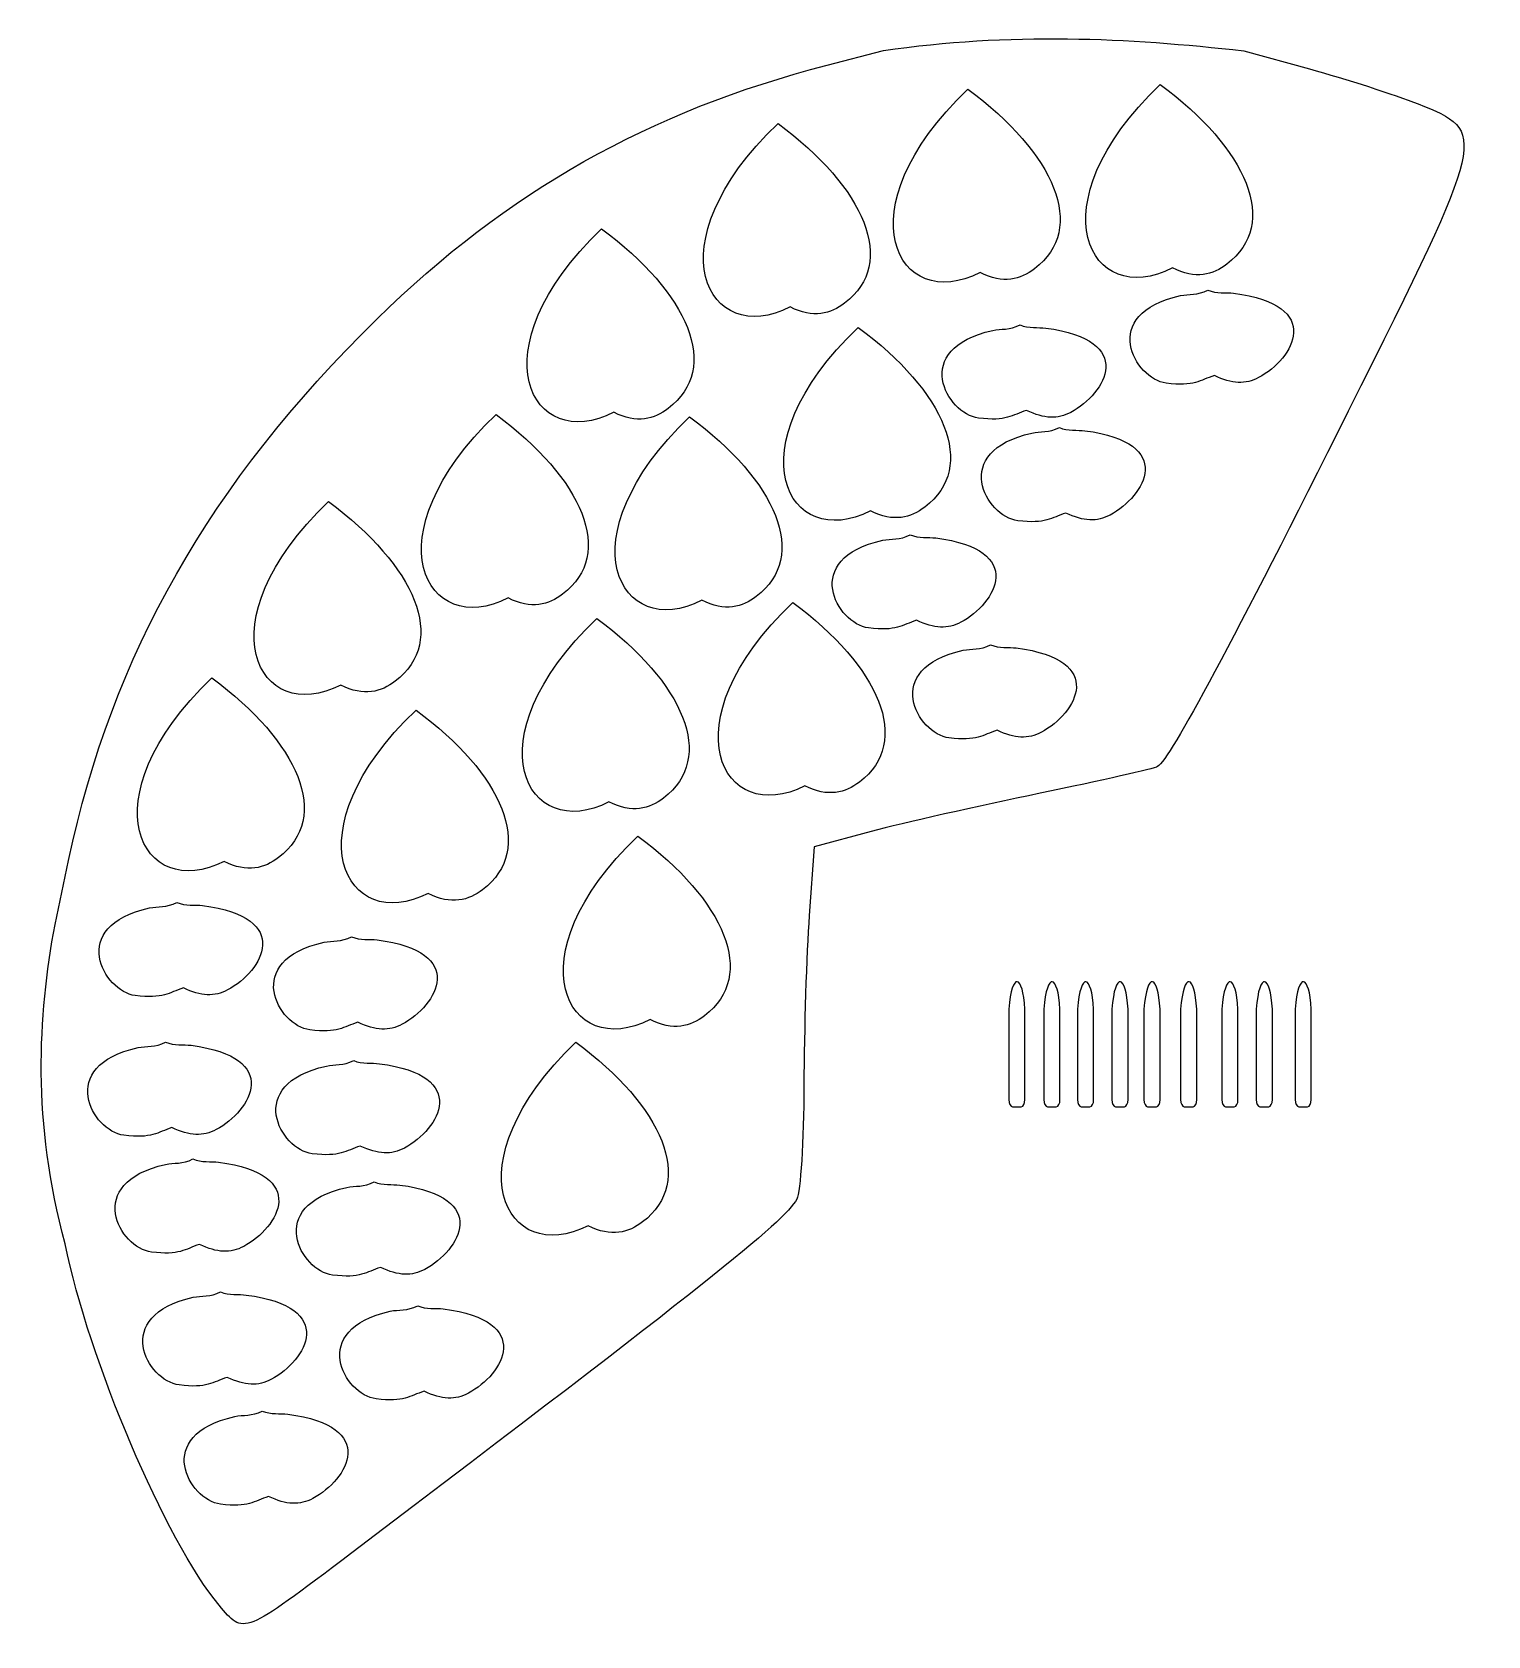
# Model space of a CAD drawing. Header units: centimetres. Extents: x -10.8 to 9.9, y -11.9 to 11.
import ezdxf

# ---------------------------------------------------------------- set-up
doc = ezdxf.new("R2010")
doc.units = ezdxf.units.CM
doc.header["$MEASUREMENT"] = 0
doc.layers.add('Layer 1', color=7, linetype='Continuous')

msp = doc.modelspace()

# ---------------------------------------------------------------- linework, layer by layer
at = {"layer": 'Layer 1', "color": 31, "lineweight": 25}
msp.add_open_spline([(-10.31345, -6.29108), (-9.98702, -7.92895), (-8.87949, -10.5265), (-8.11948, -11.43683), (-8.11948, -11.43683), (-7.76526, -11.86098), (-7.79478, -11.87265), (-6.23234, -10.6897), (-6.23234, -10.6897), (-1.26471, -6.92833), (-0.06837, -5.97755), (0.10528, -5.65288), (0.10528, -5.65288), (0.15909, -5.55265), (0.20524, -4.82388), (0.20796, -4.03363), (0.20796, -4.03363), (0.21069, -3.24308), (0.24418, -2.15516), (0.28263, -1.61565), (0.28263, -1.61565), (0.28263, -1.61565), (0.35232, -0.63463), (0.35232, -0.63463), (0.35232, -0.63463), (0.35232, -0.63463), (1.16692, -0.41783), (1.16692, -0.41783), (1.16692, -0.41783), (1.61488, -0.29877), (2.69687, -0.05395), (3.57121, 0.12639), (3.57121, 0.12639), (4.44558, 0.30647), (5.19941, 0.47736), (5.24603, 0.50639), (5.24603, 0.50639), (5.4229, 0.61576), (6.34066, 2.32606), (7.96092, 5.56604), (7.96092, 5.56604), (9.94825, 9.54074), (9.95, 9.5482), (8.95757, 9.94111), (8.95757, 9.94111), (8.61946, 10.0748), (7.92197, 10.29978), (7.40728, 10.44091), (7.40728, 10.44091), (7.40728, 10.44091), (6.47139, 10.6979), (6.47139, 10.6979), (6.47139, 10.6979), (4.82288, 10.88517), (3.13862, 10.96505), (1.3398, 10.70187), (1.3398, 10.70187), (1.3398, 10.70187), (0.53811, 10.49425), (0.53811, 10.49425), (0.53811, 10.49425), (-1.99446, 9.8389), (-4.02818, 8.69217), (-5.87489, 6.87798), (-5.87489, 6.87798), (-8.26136, 4.53393), (-9.6405, 2.11175), (-10.26557, -0.83256), (-10.26557, -0.83256), (-10.26557, -0.83256), (-10.45831, -1.74117), (-10.45831, -1.74117), (-10.45831, -1.74117), (-10.7004, -3.06176), (-10.78548, -4.54335), (-10.31345, -6.29108), (-10.31345, -6.29108), (-10.31345, -6.29108), (-10.31345, -6.29108), (-10.31345, -6.29108)], degree=3, knots=[0, 0, 0, 0, 0.04761905, 0.04761905, 0.04761905, 0.04761905, 0.0952381, 0.0952381, 0.0952381, 0.0952381, 0.14285714, 0.14285714, 0.14285714, 0.14285714, 0.19047619, 0.19047619, 0.19047619, 0.19047619, 0.23809524, 0.23809524, 0.23809524, 0.23809524, 0.28571429, 0.28571429, 0.28571429, 0.28571429, 0.33333333, 0.33333333, 0.33333333, 0.33333333, 0.38095238, 0.38095238, 0.38095238, 0.38095238, 0.42857143, 0.42857143, 0.42857143, 0.42857143, 0.47619048, 0.47619048, 0.47619048, 0.47619048, 0.52380952, 0.52380952, 0.52380952, 0.52380952, 0.57142857, 0.57142857, 0.57142857, 0.57142857, 0.61904762, 0.61904762, 0.61904762, 0.61904762, 0.66666667, 0.66666667, 0.66666667, 0.66666667, 0.71428571, 0.71428571, 0.71428571, 0.71428571, 0.76190476, 0.76190476, 0.76190476, 0.76190476, 0.80952381, 0.80952381, 0.80952381, 0.80952381, 0.85714286, 0.85714286, 0.85714286, 0.85714286, 0.9047619, 0.9047619, 0.9047619, 0.9047619, 1, 1, 1, 1], dxfattribs=at)
at = {"layer": 'Layer 1', "color": 254, "lineweight": 25}
for points in [[(2.71624, 7.5401), (3.04586, 7.37134), (3.29245, 7.44289), (3.49157, 7.59394), (3.49157, 7.59394), (4.25006, 8.16965), (3.77508, 9.24081), (2.5427, 10.15243), (2.5427, 10.15243), (0.73141, 8.42283), (1.54646, 6.94248), (2.71624, 7.5401), (2.71624, 7.5401), (2.71624, 7.5401), (2.71624, 7.5401), (2.71624, 7.5401)], [(5.45706, 7.60624), (5.78668, 7.43746), (6.03327, 7.50901), (6.23239, 7.66006), (6.23239, 7.66006), (6.99087, 8.23574), (6.51589, 9.30696), (5.28354, 10.21855), (5.28354, 10.21855), (3.47223, 8.48897), (4.28726, 7.0086), (5.45706, 7.60624), (5.45706, 7.60624), (5.45706, 7.60624), (5.45706, 7.60624), (5.45706, 7.60624)], [(0.01228, 7.05064), (0.34189, 6.88189), (0.58849, 6.95344), (0.78761, 7.10449), (0.78761, 7.10449), (1.54609, 7.68019), (1.07111, 8.75136), (-0.16124, 9.66298), (-0.16124, 9.66298), (-1.97255, 7.93337), (-1.1575, 6.45303), (0.01228, 7.05064), (0.01228, 7.05064), (0.01228, 7.05064), (0.01228, 7.05064), (0.01228, 7.05064)], [(-2.50015, 5.55061), (-2.17054, 5.38186), (-1.92394, 5.45338), (-1.72479, 5.60443), (-1.72479, 5.60443), (-0.96631, 6.18016), (-1.44132, 7.25133), (-2.67367, 8.16295), (-2.67367, 8.16295), (-4.48495, 6.43334), (-3.66993, 4.953), (-2.50015, 5.55061), (-2.50015, 5.55061), (-2.50015, 5.55061), (-2.50015, 5.55061), (-2.50015, 5.55061)], [(1.15427, 4.14758), (1.48389, 3.97883), (1.73048, 4.05037), (1.92963, 4.20142), (1.92963, 4.20142), (2.68811, 4.77713), (2.21311, 5.8483), (0.98076, 6.75992), (0.98076, 6.75992), (-0.83053, 5.03031), (-0.0155, 3.54997), (1.15427, 4.14758), (1.15427, 4.14758), (1.15427, 4.14758), (1.15427, 4.14758), (1.15427, 4.14758)], [(-4.00407, 2.90682), (-3.67445, 2.73804), (-3.42786, 2.80958), (-3.22874, 2.96063), (-3.22874, 2.96063), (-2.47026, 3.53637), (-2.94524, 4.60751), (-4.17759, 5.51913), (-4.17759, 5.51913), (-5.9889, 3.78952), (-5.17385, 2.30918), (-4.00407, 2.90682), (-4.00407, 2.90682), (-4.00407, 2.90682), (-4.00407, 2.90682), (-4.00407, 2.90682)], [(-1.24608, 2.87417), (-0.91644, 2.70542), (-0.66982, 2.77693), (-0.47072, 2.92799), (-0.47072, 2.92799), (0.28779, 3.50372), (-0.18719, 4.57486), (-1.41957, 5.48651), (-1.41957, 5.48651), (-3.23088, 3.7569), (-2.41586, 2.27653), (-1.24608, 2.87417), (-1.24608, 2.87417), (-1.24608, 2.87417), (-1.24608, 2.87417), (-1.24608, 2.87417)], [(-6.38897, 1.6669), (-6.05936, 1.49812), (-5.81276, 1.56967), (-5.61361, 1.72072), (-5.61361, 1.72072), (-4.85513, 2.29645), (-5.33014, 3.36759), (-6.56249, 4.27924), (-6.56249, 4.27924), (-8.37378, 2.54963), (-7.55875, 1.06926), (-6.38897, 1.6669), (-6.38897, 1.6669), (-6.38897, 1.6669), (-6.38897, 1.6669), (-6.38897, 1.6669)], [(0.22225, 0.23212), (0.55187, 0.06337), (0.79846, 0.13488), (0.99759, 0.28594), (0.99759, 0.28594), (1.75607, 0.86167), (1.28109, 1.93281), (0.04874, 2.84446), (0.04874, 2.84446), (-1.76257, 1.11485), (-0.94753, -0.36552), (0.22225, 0.23212), (0.22225, 0.23212), (0.22225, 0.23212), (0.22225, 0.23212), (0.22225, 0.23212)], [(-2.56842, 0.00373), (-2.2388, -0.16505), (-1.99221, -0.0935), (-1.79305, 0.05755), (-1.79305, 0.05755), (-1.03457, 0.63325), (-1.50958, 1.70442), (-2.74193, 2.61604), (-2.74193, 2.61604), (-4.55321, 0.88643), (-3.73819, -0.59391), (-2.56842, 0.00373), (-2.56842, 0.00373), (-2.56842, 0.00373), (-2.56842, 0.00373), (-2.56842, 0.00373)], [(-8.05005, -0.84376), (-7.72044, -1.01251), (-7.47384, -0.94099), (-7.27469, -0.78994), (-7.27469, -0.78994), (-6.51621, -0.21421), (-6.99122, 0.85693), (-8.22356, 1.76858), (-8.22356, 1.76858), (-10.03486, 0.03897), (-9.21982, -1.4414), (-8.05005, -0.84376), (-8.05005, -0.84376), (-8.05005, -0.84376), (-8.05005, -0.84376), (-8.05005, -0.84376)], [(-5.14308, -1.30056), (-4.81346, -1.46931), (-4.56687, -1.39779), (-4.36774, -1.24674), (-4.36774, -1.24674), (-3.60926, -0.67101), (-4.08424, 0.40013), (-5.31662, 1.31178), (-5.31662, 1.31178), (-7.1279, -0.41783), (-6.31285, -1.8982), (-5.14308, -1.30056), (-5.14308, -1.30056), (-5.14308, -1.30056), (-5.14308, -1.30056), (-5.14308, -1.30056)], [(-1.98408, -3.09602), (-1.65447, -3.26477), (-1.40787, -3.19326), (-1.20872, -3.04221), (-1.20872, -3.04221), (-0.45024, -2.46647), (-0.92525, -1.39533), (-2.1576, -0.48368), (-2.1576, -0.48368), (-3.96891, -2.21329), (-3.15386, -3.69366), (-1.98408, -3.09602), (-1.98408, -3.09602), (-1.98408, -3.09602), (-1.98408, -3.09602), (-1.98408, -3.09602)], [(-2.86504, -6.03173), (-2.53542, -6.20048), (-2.28883, -6.12897), (-2.08971, -5.97792), (-2.08971, -5.97792), (-1.33122, -5.40218), (-1.8062, -4.33102), (-3.03855, -3.4194), (-3.03855, -3.4194), (-4.84987, -5.149), (-4.03482, -6.62937), (-2.86504, -6.03173), (-2.86504, -6.03173), (-2.86504, -6.03173), (-2.86504, -6.03173), (-2.86504, -6.03173)]]:
    msp.add_open_spline(points, degree=3, knots=[0, 0, 0, 0, 0.2, 0.2, 0.2, 0.2, 0.4, 0.4, 0.4, 0.4, 0.6, 0.6, 0.6, 0.6, 1, 1, 1, 1], dxfattribs=at)
at = {"layer": 'Layer 1', "color": 41, "lineweight": 25}
for points, knots in [([(6.05475, 6.07412), (6.3073, 5.95281), (6.49833, 5.94635), (6.6843, 6.04584), (6.6843, 6.04584), (7.18518, 6.31378), (7.63185, 7.0752), (6.32682, 7.24641), (6.32682, 7.24641), (6.22274, 7.26011), (6.08359, 7.23794), (5.96186, 7.29128), (5.96186, 7.29128), (5.81641, 7.21357), (5.68986, 7.23956), (5.57234, 7.21336), (5.57234, 7.21336), (4.39304, 6.95039), (4.91731, 6.02245), (5.36914, 5.96519), (5.36914, 5.96519), (5.77022, 5.91444), (5.84377, 6.00718), (6.05475, 6.07412), (6.05475, 6.07412), (6.05475, 6.07412), (6.05475, 6.07412), (6.05475, 6.07412)], [0, 0, 0, 0, 0.125, 0.125, 0.125, 0.125, 0.25, 0.25, 0.25, 0.25, 0.375, 0.375, 0.375, 0.375, 0.5, 0.5, 0.5, 0.5, 0.625, 0.625, 0.625, 0.625, 0.75, 0.75, 0.75, 0.75, 1, 1, 1, 1]), ([(3.37921, 5.57792), (3.63178, 5.45661), (3.82275, 5.45018), (4.00878, 5.54966), (4.00878, 5.54966), (4.50964, 5.81758), (4.95625, 6.57902), (3.65128, 6.75024), (3.65128, 6.75024), (3.54719, 6.76391), (3.40805, 6.74172), (3.28634, 6.79508), (3.28634, 6.79508), (3.14087, 6.7174), (3.01429, 6.74336), (2.89679, 6.71716), (2.89679, 6.71716), (1.71752, 6.45419), (2.24176, 5.52625), (2.69356, 5.46902), (2.69356, 5.46902), (3.09467, 5.41824), (3.16823, 5.51101), (3.37921, 5.57792), (3.37921, 5.57792), (3.37921, 5.57792), (3.37918, 5.57792), (3.37918, 5.57792), (3.37918, 5.57792), (3.37918, 5.57792), (3.37921, 5.57792), (3.37921, 5.57792)], [0, 0, 0, 0, 0.11111111, 0.11111111, 0.11111111, 0.11111111, 0.22222222, 0.22222222, 0.22222222, 0.22222222, 0.33333333, 0.33333333, 0.33333333, 0.33333333, 0.44444444, 0.44444444, 0.44444444, 0.44444444, 0.55555556, 0.55555556, 0.55555556, 0.55555556, 0.66666667, 0.66666667, 0.66666667, 0.66666667, 0.77777778, 0.77777778, 0.77777778, 0.77777778, 1, 1, 1, 1]), ([(3.93853, 4.11636), (4.19113, 3.99508), (4.38216, 3.98862), (4.56814, 4.0881), (4.56814, 4.0881), (5.06902, 4.35605), (5.51566, 5.11746), (4.21063, 5.28868), (4.21063, 5.28868), (4.10657, 5.30238), (3.9674, 5.28021), (3.84569, 5.33355), (3.84569, 5.33355), (3.70022, 5.25584), (3.57367, 5.28182), (3.45615, 5.25563), (3.45615, 5.25563), (2.27685, 4.99266), (2.80112, 4.06471), (3.25295, 4.00746), (3.25295, 4.00746), (3.65403, 3.95671), (3.72761, 4.04945), (3.93856, 4.11636), (3.93856, 4.11636), (3.93856, 4.11636), (3.93856, 4.11636), (3.93856, 4.11636), (3.93856, 4.11636), (3.93856, 4.11636), (3.93853, 4.11636), (3.93853, 4.11636)], [0, 0, 0, 0, 0.11111111, 0.11111111, 0.11111111, 0.11111111, 0.22222222, 0.22222222, 0.22222222, 0.22222222, 0.33333333, 0.33333333, 0.33333333, 0.33333333, 0.44444444, 0.44444444, 0.44444444, 0.44444444, 0.55555556, 0.55555556, 0.55555556, 0.55555556, 0.66666667, 0.66666667, 0.66666667, 0.66666667, 0.77777778, 0.77777778, 0.77777778, 0.77777778, 1, 1, 1, 1]), ([(1.813, 2.58956), (2.06555, 2.46825), (2.25658, 2.46179), (2.44255, 2.56127), (2.44255, 2.56127), (2.94344, 2.82922), (3.39008, 3.59063), (2.08508, 3.76185), (2.08508, 3.76185), (1.98099, 3.77555), (1.84184, 3.75338), (1.72011, 3.80672), (1.72011, 3.80672), (1.57467, 3.72901), (1.44812, 3.75499), (1.33059, 3.7288), (1.33059, 3.7288), (0.15129, 3.46583), (0.67556, 2.53788), (1.12739, 2.48063), (1.12739, 2.48063), (1.52847, 2.42988), (1.60203, 2.52262), (1.813, 2.58956), (1.813, 2.58956), (1.813, 2.58956), (1.813, 2.58956), (1.813, 2.58956)], [0, 0, 0, 0, 0.125, 0.125, 0.125, 0.125, 0.25, 0.25, 0.25, 0.25, 0.375, 0.375, 0.375, 0.375, 0.5, 0.5, 0.5, 0.5, 0.625, 0.625, 0.625, 0.625, 0.75, 0.75, 0.75, 0.75, 1, 1, 1, 1]), ([(2.95971, 1.02338), (3.21225, 0.90207), (3.40326, 0.89564), (3.58926, 0.9951), (3.58926, 0.9951), (4.09014, 1.26304), (4.53678, 2.02446), (3.23178, 2.19567), (3.23178, 2.19567), (3.12769, 2.2094), (2.98855, 2.1872), (2.86681, 2.24054), (2.86681, 2.24054), (2.72137, 2.16284), (2.59482, 2.18882), (2.47729, 2.16262), (2.47729, 2.16262), (1.29799, 1.89966), (1.82226, 0.97171), (2.27409, 0.91445), (2.27409, 0.91445), (2.67518, 0.86371), (2.74873, 0.95647), (2.95971, 1.02338), (2.95971, 1.02338), (2.95971, 1.02338), (2.95971, 1.02338), (2.95971, 1.02338)], [0, 0, 0, 0, 0.125, 0.125, 0.125, 0.125, 0.25, 0.25, 0.25, 0.25, 0.375, 0.375, 0.375, 0.375, 0.5, 0.5, 0.5, 0.5, 0.625, 0.625, 0.625, 0.625, 0.75, 0.75, 0.75, 0.75, 1, 1, 1, 1]), ([(-8.62953, -2.64541), (-8.37694, -2.76672), (-8.18593, -2.77315), (-7.99994, -2.67369), (-7.99994, -2.67369), (-7.49906, -2.40575), (-7.05242, -1.64433), (-8.3574, -1.47312), (-8.3574, -1.47312), (-8.46152, -1.45942), (-8.60067, -1.48161), (-8.72236, -1.42825), (-8.72236, -1.42825), (-8.86782, -1.5059), (-8.99441, -1.47997), (-9.11193, -1.50617), (-9.11193, -1.50617), (-10.2912, -1.76914), (-9.76694, -2.69708), (-9.31515, -2.75431), (-9.31515, -2.75431), (-8.91403, -2.80506), (-8.84049, -2.71232), (-8.62953, -2.64541), (-8.62953, -2.64541), (-8.62953, -2.64541), (-8.62953, -2.64541), (-8.62953, -2.64541)], [0, 0, 0, 0, 0.125, 0.125, 0.125, 0.125, 0.25, 0.25, 0.25, 0.25, 0.375, 0.375, 0.375, 0.375, 0.5, 0.5, 0.5, 0.5, 0.625, 0.625, 0.625, 0.625, 0.75, 0.75, 0.75, 0.75, 1, 1, 1, 1]), ([(-6.14376, -3.13396), (-5.89116, -3.25527), (-5.70013, -3.2617), (-5.51418, -3.16225), (-5.51418, -3.16225), (-5.01327, -2.8943), (-4.56663, -2.13289), (-5.87161, -1.96162), (-5.87161, -1.96162), (-5.97575, -1.94797), (-6.11489, -1.97017), (-6.23657, -1.9168), (-6.23657, -1.9168), (-6.38204, -1.99446), (-6.50862, -1.96853), (-6.62615, -1.99472), (-6.62615, -1.99472), (-7.80542, -2.25769), (-7.28115, -3.18561), (-6.82937, -3.24287), (-6.82937, -3.24287), (-6.42824, -3.29361), (-6.35471, -3.20088), (-6.14376, -3.13396), (-6.14376, -3.13396), (-6.14376, -3.13396), (-6.14376, -3.13396), (-6.14376, -3.13396)], [0, 0, 0, 0, 0.125, 0.125, 0.125, 0.125, 0.25, 0.25, 0.25, 0.25, 0.375, 0.375, 0.375, 0.375, 0.5, 0.5, 0.5, 0.5, 0.625, 0.625, 0.625, 0.625, 0.75, 0.75, 0.75, 0.75, 1, 1, 1, 1]), ([(-8.79265, -4.63489), (-8.5401, -4.7562), (-8.34908, -4.76263), (-8.1631, -4.66318), (-8.1631, -4.66318), (-7.6622, -4.39523), (-7.21556, -3.63381), (-8.52057, -3.4626), (-8.52057, -3.4626), (-8.62466, -3.44887), (-8.76381, -3.47107), (-8.88553, -3.41773), (-8.88553, -3.41773), (-9.03099, -3.49544), (-9.15754, -3.46945), (-9.27506, -3.49562), (-9.27506, -3.49562), (-10.45436, -3.75862), (-9.93009, -4.68656), (-9.47826, -4.74382), (-9.47826, -4.74382), (-9.07718, -4.79457), (-9.00362, -4.7018), (-8.79265, -4.63489), (-8.79265, -4.63489), (-8.79265, -4.63489), (-8.79265, -4.63489), (-8.79265, -4.63489)], [0, 0, 0, 0, 0.125, 0.125, 0.125, 0.125, 0.25, 0.25, 0.25, 0.25, 0.375, 0.375, 0.375, 0.375, 0.5, 0.5, 0.5, 0.5, 0.625, 0.625, 0.625, 0.625, 0.75, 0.75, 0.75, 0.75, 1, 1, 1, 1]), ([(-6.11111, -4.8968), (-5.85856, -5.01811), (-5.66753, -5.02454), (-5.48156, -4.92509), (-5.48156, -4.92509), (-4.98065, -4.65714), (-4.53401, -3.89573), (-5.83904, -3.72451), (-5.83904, -3.72451), (-5.9431, -3.71078), (-6.08227, -3.73298), (-6.20398, -3.67964), (-6.20398, -3.67964), (-6.34944, -3.75735), (-6.47599, -3.73137), (-6.59352, -3.75756), (-6.59352, -3.75756), (-7.77282, -4.02053), (-7.24855, -4.94848), (-6.79672, -5.00573), (-6.79672, -5.00573), (-6.39564, -5.05648), (-6.32206, -4.96372), (-6.11111, -4.8968), (-6.11111, -4.8968), (-6.11111, -4.8968), (-6.11111, -4.8968), (-6.11111, -4.8968)], [0, 0, 0, 0, 0.125, 0.125, 0.125, 0.125, 0.25, 0.25, 0.25, 0.25, 0.375, 0.375, 0.375, 0.375, 0.5, 0.5, 0.5, 0.5, 0.625, 0.625, 0.625, 0.625, 0.75, 0.75, 0.75, 0.75, 1, 1, 1, 1]), ([(-8.4011, -6.29806), (-8.14856, -6.41937), (-7.95753, -6.42583), (-7.77155, -6.32635), (-7.77155, -6.32635), (-7.27067, -6.0584), (-6.82403, -5.29698), (-8.12903, -5.12577), (-8.12903, -5.12577), (-8.23311, -5.11207), (-8.37226, -5.13424), (-8.49399, -5.0809), (-8.49399, -5.0809), (-8.63944, -5.15861), (-8.76599, -5.13263), (-8.88352, -5.15882), (-8.88352, -5.15882), (-10.06282, -5.42179), (-9.53854, -6.34974), (-9.08672, -6.40699), (-9.08672, -6.40699), (-8.68564, -6.45774), (-8.61207, -6.365), (-8.4011, -6.29806), (-8.4011, -6.29806), (-8.4011, -6.29806), (-8.4011, -6.29806), (-8.4011, -6.29806)], [0, 0, 0, 0, 0.125, 0.125, 0.125, 0.125, 0.25, 0.25, 0.25, 0.25, 0.375, 0.375, 0.375, 0.375, 0.5, 0.5, 0.5, 0.5, 0.625, 0.625, 0.625, 0.625, 0.75, 0.75, 0.75, 0.75, 1, 1, 1, 1]), ([(-5.82044, -6.62525), (-5.56789, -6.74656), (-5.37686, -6.75299), (-5.19089, -6.65353), (-5.19089, -6.65353), (-4.69, -6.38559), (-4.24336, -5.62417), (-5.54837, -5.45296), (-5.54837, -5.45296), (-5.65245, -5.43922), (-5.7916, -5.46142), (-5.91333, -5.40808), (-5.91333, -5.40808), (-6.05877, -5.48577), (-6.18532, -5.45981), (-6.30285, -5.48598), (-6.30285, -5.48598), (-7.48215, -5.74897), (-6.95788, -6.67689), (-6.50605, -6.73418), (-6.50605, -6.73418), (-6.10497, -6.78492), (-6.03142, -6.69216), (-5.82044, -6.62525), (-5.82044, -6.62525), (-5.82044, -6.62525), (-5.82044, -6.62525), (-5.82044, -6.62525)], [0, 0, 0, 0, 0.125, 0.125, 0.125, 0.125, 0.25, 0.25, 0.25, 0.25, 0.375, 0.375, 0.375, 0.375, 0.5, 0.5, 0.5, 0.5, 0.625, 0.625, 0.625, 0.625, 0.75, 0.75, 0.75, 0.75, 1, 1, 1, 1]), ([(-8.00656, -8.19055), (-7.75401, -8.31186), (-7.56301, -8.31829), (-7.37701, -8.21883), (-7.37701, -8.21883), (-6.87612, -7.95089), (-6.42948, -7.18947), (-7.73449, -7.01826), (-7.73449, -7.01826), (-7.83857, -7.00453), (-7.97772, -7.02672), (-8.09945, -6.97338), (-8.09945, -6.97338), (-8.2449, -7.05107), (-8.37146, -7.02511), (-8.48898, -7.05128), (-8.48898, -7.05128), (-9.66828, -7.31427), (-9.14401, -8.24219), (-8.69218, -8.29945), (-8.69218, -8.29945), (-8.2911, -8.3502), (-8.21754, -8.25746), (-8.00656, -8.19055), (-8.00656, -8.19055), (-8.00656, -8.19055), (-8.00656, -8.19055), (-8.00656, -8.19055)], [0, 0, 0, 0, 0.125, 0.125, 0.125, 0.125, 0.25, 0.25, 0.25, 0.25, 0.375, 0.375, 0.375, 0.375, 0.5, 0.5, 0.5, 0.5, 0.625, 0.625, 0.625, 0.625, 0.75, 0.75, 0.75, 0.75, 1, 1, 1, 1]), ([(-5.20052, -8.38809), (-4.94792, -8.5094), (-4.75692, -8.51583), (-4.57092, -8.41637), (-4.57092, -8.41637), (-4.07006, -8.14843), (-3.62342, -7.38701), (-4.92839, -7.21577), (-4.92839, -7.21577), (-5.03251, -7.20209), (-5.17165, -7.22429), (-5.29336, -7.17092), (-5.29336, -7.17092), (-5.4388, -7.2486), (-5.5654, -7.22265), (-5.68291, -7.24884), (-5.68291, -7.24884), (-6.86218, -7.51181), (-6.33794, -8.43976), (-5.88613, -8.49701), (-5.88613, -8.49701), (-5.48502, -8.54776), (-5.41147, -8.455), (-5.20052, -8.38809), (-5.20052, -8.38809), (-5.20052, -8.38809), (-5.20052, -8.38809), (-5.20052, -8.38809)], [0, 0, 0, 0, 0.125, 0.125, 0.125, 0.125, 0.25, 0.25, 0.25, 0.25, 0.375, 0.375, 0.375, 0.375, 0.5, 0.5, 0.5, 0.5, 0.625, 0.625, 0.625, 0.625, 0.75, 0.75, 0.75, 0.75, 1, 1, 1, 1]), ([(-7.41624, -9.88727), (-7.1637, -10.00858), (-6.9727, -10.01501), (-6.78669, -9.91555), (-6.78669, -9.91555), (-6.28581, -9.64761), (-5.83917, -8.88616), (-7.14417, -8.71495), (-7.14417, -8.71495), (-7.24826, -8.70125), (-7.3874, -8.72344), (-7.50914, -8.6701), (-7.50914, -8.6701), (-7.65458, -8.74779), (-7.78116, -8.72183), (-7.89866, -8.748), (-7.89866, -8.748), (-9.07795, -9.01097), (-8.5537, -9.93891), (-8.10186, -9.99617), (-8.10186, -9.99617), (-7.70078, -10.04692), (-7.62722, -9.95418), (-7.41624, -9.88727), (-7.41624, -9.88727), (-7.41624, -9.88727), (-7.41624, -9.88727), (-7.41624, -9.88727)], [0, 0, 0, 0, 0.125, 0.125, 0.125, 0.125, 0.25, 0.25, 0.25, 0.25, 0.375, 0.375, 0.375, 0.375, 0.5, 0.5, 0.5, 0.5, 0.625, 0.625, 0.625, 0.625, 0.75, 0.75, 0.75, 0.75, 1, 1, 1, 1])]:
    msp.add_open_spline(points, degree=3, knots=knots, dxfattribs=at)
at = {"layer": 'Layer 1', "color": 30, "lineweight": 25}
for points in [[(3.35545, -2.9482), (3.35545, -2.9482), (3.35545, -4.23601), (3.35545, -4.23601), (3.35545, -4.23601), (3.35545, -4.29215), (3.33227, -4.33731), (3.30351, -4.33731), (3.30351, -4.33731), (3.30351, -4.33731), (3.17804, -4.33731), (3.17804, -4.33731), (3.17804, -4.33731), (3.14928, -4.33731), (3.12611, -4.29215), (3.12611, -4.23601), (3.12611, -4.23601), (3.12611, -4.23601), (3.12611, -2.9482), (3.12611, -2.9482), (3.12611, -2.9482), (3.16735, -2.3999), (3.32856, -2.4538), (3.35545, -2.9482), (3.35545, -2.9482), (3.35545, -2.9482), (3.35545, -2.9482), (3.35545, -2.9482)], [(3.85461, -2.9482), (3.85461, -2.9482), (3.85461, -4.23601), (3.85461, -4.23601), (3.85461, -4.23601), (3.85461, -4.29215), (3.83143, -4.33731), (3.80267, -4.33731), (3.80267, -4.33731), (3.80267, -4.33731), (3.67723, -4.33731), (3.67723, -4.33731), (3.67723, -4.33731), (3.64845, -4.33731), (3.62527, -4.29215), (3.62527, -4.23601), (3.62527, -4.23601), (3.62527, -4.23601), (3.62527, -2.9482), (3.62527, -2.9482), (3.62527, -2.9482), (3.66652, -2.3999), (3.82773, -2.4538), (3.85461, -2.9482), (3.85461, -2.9482), (3.85461, -2.9482), (3.85461, -2.9482), (3.85461, -2.9482)], [(4.33432, -2.9482), (4.33432, -2.9482), (4.33432, -4.23601), (4.33432, -4.23601), (4.33432, -4.23601), (4.33432, -4.29215), (4.31115, -4.33731), (4.28236, -4.33731), (4.28236, -4.33731), (4.28236, -4.33731), (4.15692, -4.33731), (4.15692, -4.33731), (4.15692, -4.33731), (4.12814, -4.33731), (4.10498, -4.29215), (4.10498, -4.23601), (4.10498, -4.23601), (4.10498, -4.23601), (4.10498, -2.9482), (4.10498, -2.9482), (4.10498, -2.9482), (4.14621, -2.3999), (4.30744, -2.4538), (4.33432, -2.9482), (4.33432, -2.9482), (4.33432, -2.9482), (4.33432, -2.9482), (4.33432, -2.9482)], [(4.82375, -2.9482), (4.82375, -2.9482), (4.82375, -4.23601), (4.82375, -4.23601), (4.82375, -4.23601), (4.82375, -4.29215), (4.8006, -4.33731), (4.77181, -4.33731), (4.77181, -4.33731), (4.77181, -4.33731), (4.64637, -4.33731), (4.64637, -4.33731), (4.64637, -4.33731), (4.61759, -4.33731), (4.59441, -4.29215), (4.59441, -4.23601), (4.59441, -4.23601), (4.59441, -4.23601), (4.59441, -2.9482), (4.59441, -2.9482), (4.59441, -2.9482), (4.63566, -2.3999), (4.79687, -2.4538), (4.82375, -2.9482), (4.82375, -2.9482), (4.82375, -2.9482), (4.82375, -2.9482), (4.82375, -2.9482)], [(5.28055, -2.9482), (5.28055, -2.9482), (5.28055, -4.23601), (5.28055, -4.23601), (5.28055, -4.23601), (5.28055, -4.29215), (5.25738, -4.33734), (5.22862, -4.33734), (5.22862, -4.33734), (5.22862, -4.33734), (5.10315, -4.33734), (5.10315, -4.33734), (5.10315, -4.33734), (5.07439, -4.33734), (5.05121, -4.29215), (5.05121, -4.23601), (5.05121, -4.23601), (5.05121, -4.23601), (5.05121, -2.9482), (5.05121, -2.9482), (5.05121, -2.9482), (5.09246, -2.3999), (5.25367, -2.4538), (5.28055, -2.9482), (5.28055, -2.9482), (5.28055, -2.9482), (5.28055, -2.9482), (5.28055, -2.9482)], [(5.80263, -2.9482), (5.80263, -2.9482), (5.80263, -4.23601), (5.80263, -4.23601), (5.80263, -4.23601), (5.80263, -4.29215), (5.77945, -4.33731), (5.75069, -4.33731), (5.75069, -4.33731), (5.75069, -4.33731), (5.62523, -4.33731), (5.62523, -4.33731), (5.62523, -4.33731), (5.59647, -4.33731), (5.57329, -4.29215), (5.57329, -4.23601), (5.57329, -4.23601), (5.57329, -4.23601), (5.57329, -2.9482), (5.57329, -2.9482), (5.57329, -2.9482), (5.61451, -2.3999), (5.77575, -2.4538), (5.80263, -2.9482), (5.80263, -2.9482), (5.80263, -2.9482), (5.80263, -2.9482), (5.80263, -2.9482)], [(6.38993, -2.9482), (6.38993, -2.9482), (6.38993, -4.23601), (6.38993, -4.23601), (6.38993, -4.23601), (6.38993, -4.29215), (6.36675, -4.33731), (6.33799, -4.33731), (6.33799, -4.33731), (6.33799, -4.33731), (6.21252, -4.33731), (6.21252, -4.33731), (6.21252, -4.33731), (6.18376, -4.33731), (6.16058, -4.29215), (6.16058, -4.23601), (6.16058, -4.23601), (6.16058, -4.23601), (6.16058, -2.9482), (6.16058, -2.9482), (6.16058, -2.9482), (6.20183, -2.3999), (6.36304, -2.4538), (6.38993, -2.9482), (6.38993, -2.9482), (6.38993, -2.9482), (6.38993, -2.9482), (6.38993, -2.9482)], [(6.87938, -2.9482), (6.87938, -2.9482), (6.87938, -4.23601), (6.87938, -4.23601), (6.87938, -4.23601), (6.87938, -4.29215), (6.8562, -4.33731), (6.82744, -4.33731), (6.82744, -4.33731), (6.82744, -4.33731), (6.70198, -4.33731), (6.70198, -4.33731), (6.70198, -4.33731), (6.67322, -4.33731), (6.65004, -4.29215), (6.65004, -4.23601), (6.65004, -4.23601), (6.65004, -4.23601), (6.65004, -2.9482), (6.65004, -2.9482), (6.65004, -2.9482), (6.69126, -2.3999), (6.8525, -2.4538), (6.87938, -2.9482), (6.87938, -2.9482), (6.87938, -2.9482), (6.87938, -2.9482), (6.87938, -2.9482)], [(7.43405, -2.9482), (7.43405, -2.9482), (7.43405, -4.23601), (7.43405, -4.23601), (7.43405, -4.23601), (7.43405, -4.29215), (7.41087, -4.33731), (7.38211, -4.33731), (7.38211, -4.33731), (7.38211, -4.33731), (7.25667, -4.33731), (7.25667, -4.33731), (7.25667, -4.33731), (7.22789, -4.33731), (7.20471, -4.29215), (7.20471, -4.23601), (7.20471, -4.23601), (7.20471, -4.23601), (7.20471, -2.9482), (7.20471, -2.9482), (7.20471, -2.9482), (7.24596, -2.3999), (7.40717, -2.4538), (7.43405, -2.9482), (7.43405, -2.9482), (7.43405, -2.9482), (7.43405, -2.9482), (7.43405, -2.9482)]]:
    msp.add_open_spline(points, degree=3, knots=[0, 0, 0, 0, 0.125, 0.125, 0.125, 0.125, 0.25, 0.25, 0.25, 0.25, 0.375, 0.375, 0.375, 0.375, 0.5, 0.5, 0.5, 0.5, 0.625, 0.625, 0.625, 0.625, 0.75, 0.75, 0.75, 0.75, 1, 1, 1, 1], dxfattribs=at)

doc.saveas('drawing.dxf')
